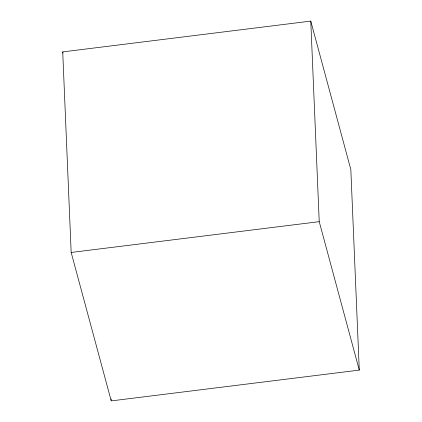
<?xml version="1.0" encoding="UTF-8"?>
<svg xmlns="http://www.w3.org/2000/svg" width="422" height="422" viewBox="0 0 422 422"><rect width="100%" height="100%" fill="white"/><g stroke="black" fill="none" stroke-linecap="round" stroke-linejoin="round"><path stroke-width="0.63" d="M62.72 51.901L310.777 21.1L350.83 169.538L359.28 370.099L111.223 400.9L71.17 252.462L62.72 51.901L63.063 53.167M71.17 252.462L319.227 221.666L359.28 370.099M310.777 21.1L319.227 221.666M111.139 398.927L111.192 400.241"/></g></svg>
